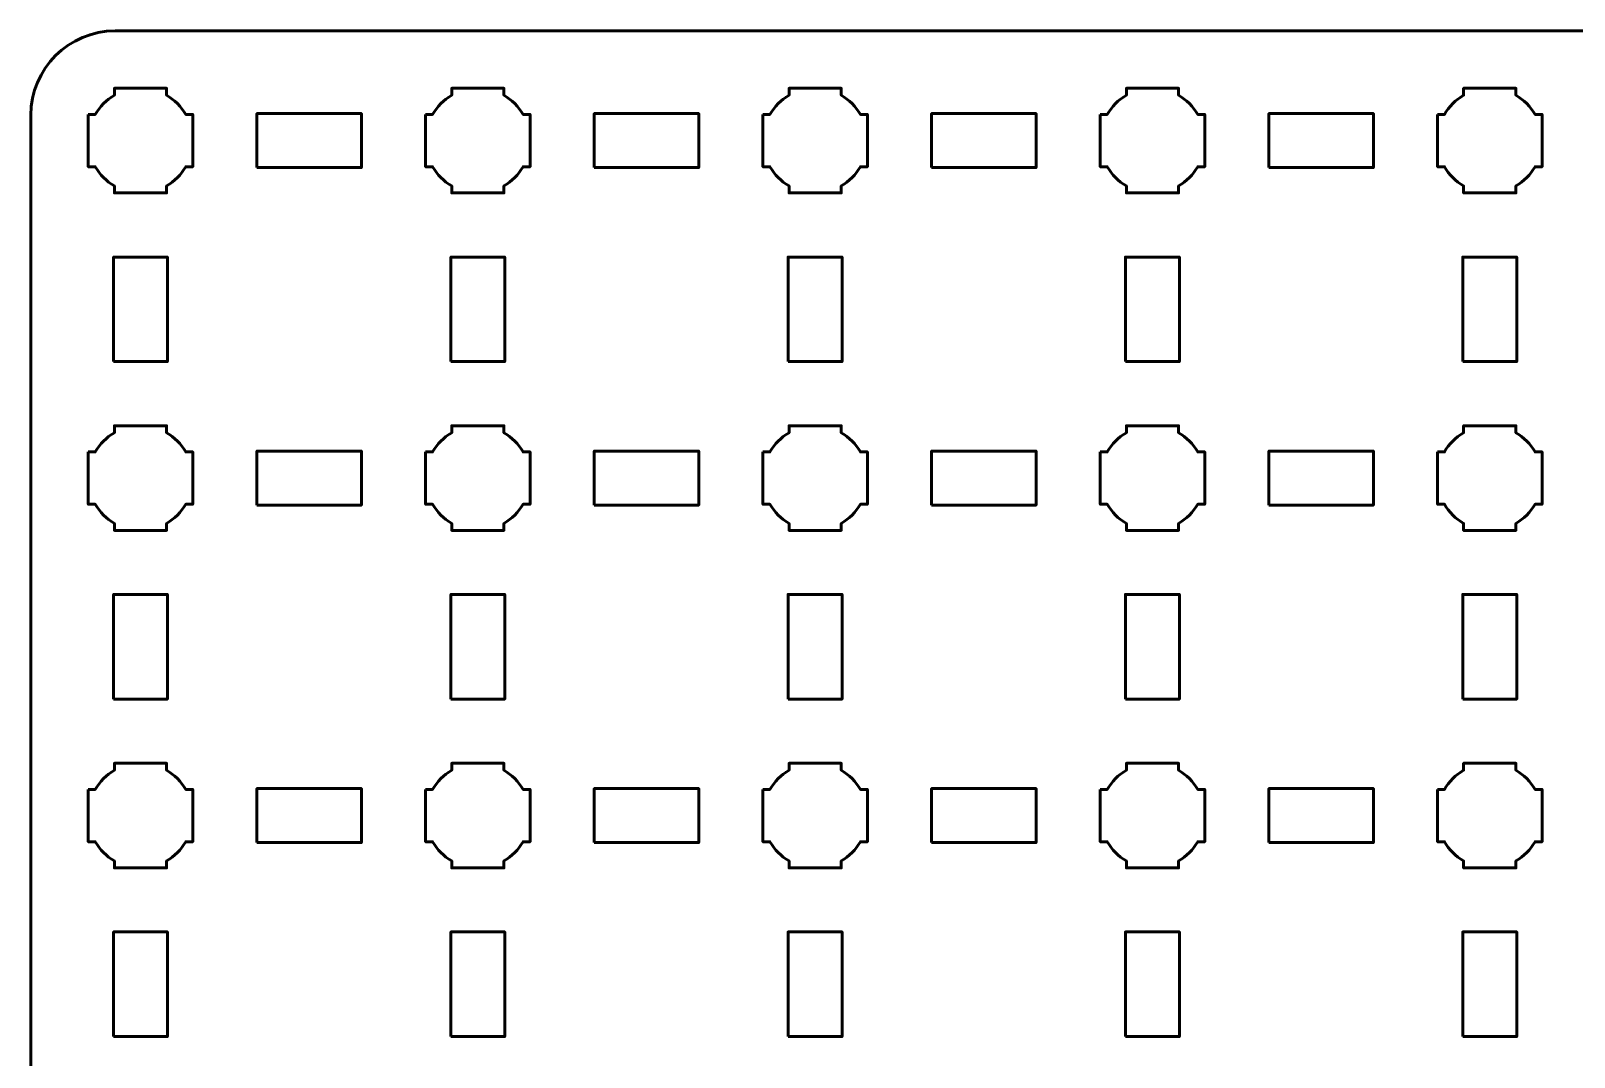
# Model space of a CAD drawing. Header units: centimetres. Extents: x -30.1 to 9.2, y -39.5 to 9.8.
# Drawn here: x -30.15 to -21, y 3.72 to 9.8 of the extents above; entities that cross this region are included whole.
import ezdxf

# ---------------------------------------------------------------- set-up
doc = ezdxf.new("R2010")
doc.units = ezdxf.units.CM
doc.header["$MEASUREMENT"] = 0
doc.layers.add('Layer 1', color=7, linetype='Continuous')

msp = doc.modelspace()

# ---------------------------------------------------------------- linework, layer by layer
at = {"layer": 'Layer 1', "color": 250, "lineweight": 53}
for points in [[(-28.81, 8.99), (-28.19, 8.99), (-28.19, 9.31), (-28.81, 9.31), (-28.81, 8.99)], [(-26.81, 8.99), (-26.19, 8.99), (-26.19, 9.31), (-26.81, 9.31), (-26.81, 8.99)], [(-24.81, 8.99), (-24.19, 8.99), (-24.19, 9.31), (-24.81, 9.31), (-24.81, 8.99)], [(-22.81, 8.99), (-22.19, 8.99), (-22.19, 9.31), (-22.81, 9.31), (-22.81, 8.99)], [(-29.66, 7.84), (-29.34, 7.84), (-29.34, 8.46), (-29.66, 8.46), (-29.66, 7.84)], [(-27.66, 7.84), (-27.34, 7.84), (-27.34, 8.46), (-27.66, 8.46), (-27.66, 7.84)], [(-25.66, 7.84), (-25.34, 7.84), (-25.34, 8.46), (-25.66, 8.46), (-25.66, 7.84)], [(-23.66, 7.84), (-23.34, 7.84), (-23.34, 8.46), (-23.66, 8.46), (-23.66, 7.84)], [(-21.66, 7.84), (-21.34, 7.84), (-21.34, 8.46), (-21.66, 8.46), (-21.66, 7.84)], [(-28.81, 6.99), (-28.19, 6.99), (-28.19, 7.31), (-28.81, 7.31), (-28.81, 6.99)], [(-26.81, 6.99), (-26.19, 6.99), (-26.19, 7.31), (-26.81, 7.31), (-26.81, 6.99)], [(-24.81, 6.99), (-24.19, 6.99), (-24.19, 7.31), (-24.81, 7.31), (-24.81, 6.99)], [(-22.81, 6.99), (-22.19, 6.99), (-22.19, 7.31), (-22.81, 7.31), (-22.81, 6.99)], [(-29.66, 5.84), (-29.34, 5.84), (-29.34, 6.46), (-29.66, 6.46), (-29.66, 5.84)], [(-27.66, 5.84), (-27.34, 5.84), (-27.34, 6.46), (-27.66, 6.46), (-27.66, 5.84)], [(-25.66, 5.84), (-25.34, 5.84), (-25.34, 6.46), (-25.66, 6.46), (-25.66, 5.84)], [(-23.66, 5.84), (-23.34, 5.84), (-23.34, 6.46), (-23.66, 6.46), (-23.66, 5.84)], [(-21.66, 5.84), (-21.34, 5.84), (-21.34, 6.46), (-21.66, 6.46), (-21.66, 5.84)], [(-28.81, 4.99), (-28.19, 4.99), (-28.19, 5.31), (-28.81, 5.31), (-28.81, 4.99)], [(-26.81, 4.99), (-26.19, 4.99), (-26.19, 5.31), (-26.81, 5.31), (-26.81, 4.99)], [(-24.81, 4.99), (-24.19, 4.99), (-24.19, 5.31), (-24.81, 5.31), (-24.81, 4.99)], [(-22.81, 4.99), (-22.19, 4.99), (-22.19, 5.31), (-22.81, 5.31), (-22.81, 4.99)], [(-29.66, 3.84), (-29.34, 3.84), (-29.34, 4.46), (-29.66, 4.46), (-29.66, 3.84)], [(-27.66, 3.84), (-27.34, 3.84), (-27.34, 4.46), (-27.66, 4.46), (-27.66, 3.84)], [(-25.66, 3.84), (-25.34, 3.84), (-25.34, 4.46), (-25.66, 4.46), (-25.66, 3.84)], [(-23.66, 3.84), (-23.34, 3.84), (-23.34, 4.46), (-23.66, 4.46), (-23.66, 3.84)], [(-21.66, 3.84), (-21.34, 3.84), (-21.34, 4.46), (-21.66, 4.46), (-21.66, 3.84)]]:
    msp.add_lwpolyline(points, close=True, dxfattribs=at)
msp.add_open_spline([(-30.15, -39), (-30.15, -39), (-30.15, 9.3), (-30.15, 9.3), (-30.15, 9.3), (-30.15, 9.57609), (-29.92609, 9.8), (-29.65, 9.8), (-29.65, 9.8), (-29.65, 9.8), (8.65, 9.8), (8.65, 9.8), (8.65, 9.8), (8.92609, 9.8), (9.15, 9.57609), (9.15, 9.3), (9.15, 9.3), (9.15, 9.3), (9.15, -39), (9.15, -39), (9.15, -39), (9.15, -39.27609), (8.92609, -39.5), (8.65, -39.5), (8.65, -39.5), (8.65, -39.5), (-29.65, -39.5), (-29.65, -39.5), (-29.65, -39.5), (-29.92609, -39.5), (-30.15, -39.27609), (-30.15, -39)], degree=3, knots=[0, 0, 0, 0, 0.125, 0.125, 0.125, 0.125, 0.25, 0.25, 0.25, 0.25, 0.375, 0.375, 0.375, 0.375, 0.5, 0.5, 0.5, 0.5, 0.625, 0.625, 0.625, 0.625, 0.75, 0.75, 0.75, 0.75, 0.875, 0.875, 0.875, 0.875, 1, 1, 1, 1], dxfattribs=at)
at = {"layer": 'Layer 1', "lineweight": 53}
for points in [[(-29.81, 9.305), (-29.81, 9.305), (-29.76851, 9.305), (-29.76851, 9.305), (-29.76851, 9.305), (-29.74128, 9.35205), (-29.70205, 9.39128), (-29.655, 9.41851), (-29.655, 9.41851), (-29.655, 9.41851), (-29.655, 9.46), (-29.655, 9.46), (-29.655, 9.46), (-29.655, 9.46), (-29.5, 9.46), (-29.5, 9.46), (-29.5, 9.46), (-29.5, 9.46), (-29.345, 9.46), (-29.345, 9.46), (-29.345, 9.46), (-29.345, 9.46), (-29.345, 9.41851), (-29.345, 9.41851), (-29.345, 9.41851), (-29.29795, 9.39128), (-29.25872, 9.35205), (-29.23149, 9.305), (-29.23149, 9.305), (-29.23149, 9.305), (-29.19, 9.305), (-29.19, 9.305), (-29.19, 9.305), (-29.19, 9.305), (-29.19, 9.15), (-29.19, 9.15), (-29.19, 9.15), (-29.19, 9.15), (-29.19, 8.995), (-29.19, 8.995), (-29.19, 8.995), (-29.19, 8.995), (-29.23149, 8.995), (-29.23149, 8.995), (-29.23149, 8.995), (-29.25872, 8.94795), (-29.29795, 8.90872), (-29.345, 8.88149), (-29.345, 8.88149), (-29.345, 8.88149), (-29.345, 8.84), (-29.345, 8.84), (-29.345, 8.84), (-29.345, 8.84), (-29.5, 8.84), (-29.5, 8.84), (-29.5, 8.84), (-29.5, 8.84), (-29.655, 8.84), (-29.655, 8.84), (-29.655, 8.84), (-29.655, 8.84), (-29.655, 8.88149), (-29.655, 8.88149), (-29.655, 8.88149), (-29.70205, 8.90872), (-29.74128, 8.94795), (-29.76851, 8.995), (-29.76851, 8.995), (-29.76851, 8.995), (-29.81, 8.995), (-29.81, 8.995), (-29.81, 8.995), (-29.81, 8.995), (-29.81, 9.15), (-29.81, 9.15), (-29.81, 9.15), (-29.81, 9.15), (-29.81, 9.305), (-29.81, 9.305)], [(-27.81, 9.305), (-27.81, 9.305), (-27.76851, 9.305), (-27.76851, 9.305), (-27.76851, 9.305), (-27.74128, 9.35205), (-27.70205, 9.39128), (-27.655, 9.41851), (-27.655, 9.41851), (-27.655, 9.41851), (-27.655, 9.46), (-27.655, 9.46), (-27.655, 9.46), (-27.655, 9.46), (-27.5, 9.46), (-27.5, 9.46), (-27.5, 9.46), (-27.5, 9.46), (-27.345, 9.46), (-27.345, 9.46), (-27.345, 9.46), (-27.345, 9.46), (-27.345, 9.41851), (-27.345, 9.41851), (-27.345, 9.41851), (-27.29795, 9.39128), (-27.25872, 9.35205), (-27.23149, 9.305), (-27.23149, 9.305), (-27.23149, 9.305), (-27.19, 9.305), (-27.19, 9.305), (-27.19, 9.305), (-27.19, 9.305), (-27.19, 9.15), (-27.19, 9.15), (-27.19, 9.15), (-27.19, 9.15), (-27.19, 8.995), (-27.19, 8.995), (-27.19, 8.995), (-27.19, 8.995), (-27.23149, 8.995), (-27.23149, 8.995), (-27.23149, 8.995), (-27.25872, 8.94795), (-27.29795, 8.90872), (-27.345, 8.88149), (-27.345, 8.88149), (-27.345, 8.88149), (-27.345, 8.84), (-27.345, 8.84), (-27.345, 8.84), (-27.345, 8.84), (-27.5, 8.84), (-27.5, 8.84), (-27.5, 8.84), (-27.5, 8.84), (-27.655, 8.84), (-27.655, 8.84), (-27.655, 8.84), (-27.655, 8.84), (-27.655, 8.88149), (-27.655, 8.88149), (-27.655, 8.88149), (-27.70205, 8.90872), (-27.74128, 8.94795), (-27.76851, 8.995), (-27.76851, 8.995), (-27.76851, 8.995), (-27.81, 8.995), (-27.81, 8.995), (-27.81, 8.995), (-27.81, 8.995), (-27.81, 9.15), (-27.81, 9.15), (-27.81, 9.15), (-27.81, 9.15), (-27.81, 9.305), (-27.81, 9.305)], [(-25.81, 9.305), (-25.81, 9.305), (-25.76851, 9.305), (-25.76851, 9.305), (-25.76851, 9.305), (-25.74128, 9.35205), (-25.70205, 9.39128), (-25.655, 9.41851), (-25.655, 9.41851), (-25.655, 9.41851), (-25.655, 9.46), (-25.655, 9.46), (-25.655, 9.46), (-25.655, 9.46), (-25.5, 9.46), (-25.5, 9.46), (-25.5, 9.46), (-25.5, 9.46), (-25.345, 9.46), (-25.345, 9.46), (-25.345, 9.46), (-25.345, 9.46), (-25.345, 9.41851), (-25.345, 9.41851), (-25.345, 9.41851), (-25.29795, 9.39128), (-25.25872, 9.35205), (-25.23149, 9.305), (-25.23149, 9.305), (-25.23149, 9.305), (-25.19, 9.305), (-25.19, 9.305), (-25.19, 9.305), (-25.19, 9.305), (-25.19, 9.15), (-25.19, 9.15), (-25.19, 9.15), (-25.19, 9.15), (-25.19, 8.995), (-25.19, 8.995), (-25.19, 8.995), (-25.19, 8.995), (-25.23149, 8.995), (-25.23149, 8.995), (-25.23149, 8.995), (-25.25872, 8.94795), (-25.29795, 8.90872), (-25.345, 8.88149), (-25.345, 8.88149), (-25.345, 8.88149), (-25.345, 8.84), (-25.345, 8.84), (-25.345, 8.84), (-25.345, 8.84), (-25.5, 8.84), (-25.5, 8.84), (-25.5, 8.84), (-25.5, 8.84), (-25.655, 8.84), (-25.655, 8.84), (-25.655, 8.84), (-25.655, 8.84), (-25.655, 8.88149), (-25.655, 8.88149), (-25.655, 8.88149), (-25.70205, 8.90872), (-25.74128, 8.94795), (-25.76851, 8.995), (-25.76851, 8.995), (-25.76851, 8.995), (-25.81, 8.995), (-25.81, 8.995), (-25.81, 8.995), (-25.81, 8.995), (-25.81, 9.15), (-25.81, 9.15), (-25.81, 9.15), (-25.81, 9.15), (-25.81, 9.305), (-25.81, 9.305)], [(-23.81, 9.305), (-23.81, 9.305), (-23.76851, 9.305), (-23.76851, 9.305), (-23.76851, 9.305), (-23.74128, 9.35205), (-23.70205, 9.39128), (-23.655, 9.41851), (-23.655, 9.41851), (-23.655, 9.41851), (-23.655, 9.46), (-23.655, 9.46), (-23.655, 9.46), (-23.655, 9.46), (-23.5, 9.46), (-23.5, 9.46), (-23.5, 9.46), (-23.5, 9.46), (-23.345, 9.46), (-23.345, 9.46), (-23.345, 9.46), (-23.345, 9.46), (-23.345, 9.41851), (-23.345, 9.41851), (-23.345, 9.41851), (-23.29795, 9.39128), (-23.25872, 9.35205), (-23.23149, 9.305), (-23.23149, 9.305), (-23.23149, 9.305), (-23.19, 9.305), (-23.19, 9.305), (-23.19, 9.305), (-23.19, 9.305), (-23.19, 9.15), (-23.19, 9.15), (-23.19, 9.15), (-23.19, 9.15), (-23.19, 8.995), (-23.19, 8.995), (-23.19, 8.995), (-23.19, 8.995), (-23.23149, 8.995), (-23.23149, 8.995), (-23.23149, 8.995), (-23.25872, 8.94795), (-23.29795, 8.90872), (-23.345, 8.88149), (-23.345, 8.88149), (-23.345, 8.88149), (-23.345, 8.84), (-23.345, 8.84), (-23.345, 8.84), (-23.345, 8.84), (-23.5, 8.84), (-23.5, 8.84), (-23.5, 8.84), (-23.5, 8.84), (-23.655, 8.84), (-23.655, 8.84), (-23.655, 8.84), (-23.655, 8.84), (-23.655, 8.88149), (-23.655, 8.88149), (-23.655, 8.88149), (-23.70205, 8.90872), (-23.74128, 8.94795), (-23.76851, 8.995), (-23.76851, 8.995), (-23.76851, 8.995), (-23.81, 8.995), (-23.81, 8.995), (-23.81, 8.995), (-23.81, 8.995), (-23.81, 9.15), (-23.81, 9.15), (-23.81, 9.15), (-23.81, 9.15), (-23.81, 9.305), (-23.81, 9.305)], [(-21.81, 9.305), (-21.81, 9.305), (-21.76851, 9.305), (-21.76851, 9.305), (-21.76851, 9.305), (-21.74128, 9.35205), (-21.70205, 9.39128), (-21.655, 9.41851), (-21.655, 9.41851), (-21.655, 9.41851), (-21.655, 9.46), (-21.655, 9.46), (-21.655, 9.46), (-21.655, 9.46), (-21.5, 9.46), (-21.5, 9.46), (-21.5, 9.46), (-21.5, 9.46), (-21.345, 9.46), (-21.345, 9.46), (-21.345, 9.46), (-21.345, 9.46), (-21.345, 9.41851), (-21.345, 9.41851), (-21.345, 9.41851), (-21.29795, 9.39128), (-21.25872, 9.35205), (-21.23149, 9.305), (-21.23149, 9.305), (-21.23149, 9.305), (-21.19, 9.305), (-21.19, 9.305), (-21.19, 9.305), (-21.19, 9.305), (-21.19, 9.15), (-21.19, 9.15), (-21.19, 9.15), (-21.19, 9.15), (-21.19, 8.995), (-21.19, 8.995), (-21.19, 8.995), (-21.19, 8.995), (-21.23149, 8.995), (-21.23149, 8.995), (-21.23149, 8.995), (-21.25872, 8.94795), (-21.29795, 8.90872), (-21.345, 8.88149), (-21.345, 8.88149), (-21.345, 8.88149), (-21.345, 8.84), (-21.345, 8.84), (-21.345, 8.84), (-21.345, 8.84), (-21.5, 8.84), (-21.5, 8.84), (-21.5, 8.84), (-21.5, 8.84), (-21.655, 8.84), (-21.655, 8.84), (-21.655, 8.84), (-21.655, 8.84), (-21.655, 8.88149), (-21.655, 8.88149), (-21.655, 8.88149), (-21.70205, 8.90872), (-21.74128, 8.94795), (-21.76851, 8.995), (-21.76851, 8.995), (-21.76851, 8.995), (-21.81, 8.995), (-21.81, 8.995), (-21.81, 8.995), (-21.81, 8.995), (-21.81, 9.15), (-21.81, 9.15), (-21.81, 9.15), (-21.81, 9.15), (-21.81, 9.305), (-21.81, 9.305)], [(-29.81, 7.305), (-29.81, 7.305), (-29.76851, 7.305), (-29.76851, 7.305), (-29.76851, 7.305), (-29.74128, 7.35205), (-29.70205, 7.39128), (-29.655, 7.41851), (-29.655, 7.41851), (-29.655, 7.41851), (-29.655, 7.46), (-29.655, 7.46), (-29.655, 7.46), (-29.655, 7.46), (-29.5, 7.46), (-29.5, 7.46), (-29.5, 7.46), (-29.5, 7.46), (-29.345, 7.46), (-29.345, 7.46), (-29.345, 7.46), (-29.345, 7.46), (-29.345, 7.41851), (-29.345, 7.41851), (-29.345, 7.41851), (-29.29795, 7.39128), (-29.25872, 7.35205), (-29.23149, 7.305), (-29.23149, 7.305), (-29.23149, 7.305), (-29.19, 7.305), (-29.19, 7.305), (-29.19, 7.305), (-29.19, 7.305), (-29.19, 7.15), (-29.19, 7.15), (-29.19, 7.15), (-29.19, 7.15), (-29.19, 6.995), (-29.19, 6.995), (-29.19, 6.995), (-29.19, 6.995), (-29.23149, 6.995), (-29.23149, 6.995), (-29.23149, 6.995), (-29.25872, 6.94795), (-29.29795, 6.90872), (-29.345, 6.88149), (-29.345, 6.88149), (-29.345, 6.88149), (-29.345, 6.84), (-29.345, 6.84), (-29.345, 6.84), (-29.345, 6.84), (-29.5, 6.84), (-29.5, 6.84), (-29.5, 6.84), (-29.5, 6.84), (-29.655, 6.84), (-29.655, 6.84), (-29.655, 6.84), (-29.655, 6.84), (-29.655, 6.88149), (-29.655, 6.88149), (-29.655, 6.88149), (-29.70205, 6.90872), (-29.74128, 6.94795), (-29.76851, 6.995), (-29.76851, 6.995), (-29.76851, 6.995), (-29.81, 6.995), (-29.81, 6.995), (-29.81, 6.995), (-29.81, 6.995), (-29.81, 7.15), (-29.81, 7.15), (-29.81, 7.15), (-29.81, 7.15), (-29.81, 7.305), (-29.81, 7.305)], [(-27.81, 7.305), (-27.81, 7.305), (-27.76851, 7.305), (-27.76851, 7.305), (-27.76851, 7.305), (-27.74128, 7.35205), (-27.70205, 7.39128), (-27.655, 7.41851), (-27.655, 7.41851), (-27.655, 7.41851), (-27.655, 7.46), (-27.655, 7.46), (-27.655, 7.46), (-27.655, 7.46), (-27.5, 7.46), (-27.5, 7.46), (-27.5, 7.46), (-27.5, 7.46), (-27.345, 7.46), (-27.345, 7.46), (-27.345, 7.46), (-27.345, 7.46), (-27.345, 7.41851), (-27.345, 7.41851), (-27.345, 7.41851), (-27.29795, 7.39128), (-27.25872, 7.35205), (-27.23149, 7.305), (-27.23149, 7.305), (-27.23149, 7.305), (-27.19, 7.305), (-27.19, 7.305), (-27.19, 7.305), (-27.19, 7.305), (-27.19, 7.15), (-27.19, 7.15), (-27.19, 7.15), (-27.19, 7.15), (-27.19, 6.995), (-27.19, 6.995), (-27.19, 6.995), (-27.19, 6.995), (-27.23149, 6.995), (-27.23149, 6.995), (-27.23149, 6.995), (-27.25872, 6.94795), (-27.29795, 6.90872), (-27.345, 6.88149), (-27.345, 6.88149), (-27.345, 6.88149), (-27.345, 6.84), (-27.345, 6.84), (-27.345, 6.84), (-27.345, 6.84), (-27.5, 6.84), (-27.5, 6.84), (-27.5, 6.84), (-27.5, 6.84), (-27.655, 6.84), (-27.655, 6.84), (-27.655, 6.84), (-27.655, 6.84), (-27.655, 6.88149), (-27.655, 6.88149), (-27.655, 6.88149), (-27.70205, 6.90872), (-27.74128, 6.94795), (-27.76851, 6.995), (-27.76851, 6.995), (-27.76851, 6.995), (-27.81, 6.995), (-27.81, 6.995), (-27.81, 6.995), (-27.81, 6.995), (-27.81, 7.15), (-27.81, 7.15), (-27.81, 7.15), (-27.81, 7.15), (-27.81, 7.305), (-27.81, 7.305)], [(-25.81, 7.305), (-25.81, 7.305), (-25.76851, 7.305), (-25.76851, 7.305), (-25.76851, 7.305), (-25.74128, 7.35205), (-25.70205, 7.39128), (-25.655, 7.41851), (-25.655, 7.41851), (-25.655, 7.41851), (-25.655, 7.46), (-25.655, 7.46), (-25.655, 7.46), (-25.655, 7.46), (-25.5, 7.46), (-25.5, 7.46), (-25.5, 7.46), (-25.5, 7.46), (-25.345, 7.46), (-25.345, 7.46), (-25.345, 7.46), (-25.345, 7.46), (-25.345, 7.41851), (-25.345, 7.41851), (-25.345, 7.41851), (-25.29795, 7.39128), (-25.25872, 7.35205), (-25.23149, 7.305), (-25.23149, 7.305), (-25.23149, 7.305), (-25.19, 7.305), (-25.19, 7.305), (-25.19, 7.305), (-25.19, 7.305), (-25.19, 7.15), (-25.19, 7.15), (-25.19, 7.15), (-25.19, 7.15), (-25.19, 6.995), (-25.19, 6.995), (-25.19, 6.995), (-25.19, 6.995), (-25.23149, 6.995), (-25.23149, 6.995), (-25.23149, 6.995), (-25.25872, 6.94795), (-25.29795, 6.90872), (-25.345, 6.88149), (-25.345, 6.88149), (-25.345, 6.88149), (-25.345, 6.84), (-25.345, 6.84), (-25.345, 6.84), (-25.345, 6.84), (-25.5, 6.84), (-25.5, 6.84), (-25.5, 6.84), (-25.5, 6.84), (-25.655, 6.84), (-25.655, 6.84), (-25.655, 6.84), (-25.655, 6.84), (-25.655, 6.88149), (-25.655, 6.88149), (-25.655, 6.88149), (-25.70205, 6.90872), (-25.74128, 6.94795), (-25.76851, 6.995), (-25.76851, 6.995), (-25.76851, 6.995), (-25.81, 6.995), (-25.81, 6.995), (-25.81, 6.995), (-25.81, 6.995), (-25.81, 7.15), (-25.81, 7.15), (-25.81, 7.15), (-25.81, 7.15), (-25.81, 7.305), (-25.81, 7.305)], [(-23.81, 7.305), (-23.81, 7.305), (-23.76851, 7.305), (-23.76851, 7.305), (-23.76851, 7.305), (-23.74128, 7.35205), (-23.70205, 7.39128), (-23.655, 7.41851), (-23.655, 7.41851), (-23.655, 7.41851), (-23.655, 7.46), (-23.655, 7.46), (-23.655, 7.46), (-23.655, 7.46), (-23.5, 7.46), (-23.5, 7.46), (-23.5, 7.46), (-23.5, 7.46), (-23.345, 7.46), (-23.345, 7.46), (-23.345, 7.46), (-23.345, 7.46), (-23.345, 7.41851), (-23.345, 7.41851), (-23.345, 7.41851), (-23.29795, 7.39128), (-23.25872, 7.35205), (-23.23149, 7.305), (-23.23149, 7.305), (-23.23149, 7.305), (-23.19, 7.305), (-23.19, 7.305), (-23.19, 7.305), (-23.19, 7.305), (-23.19, 7.15), (-23.19, 7.15), (-23.19, 7.15), (-23.19, 7.15), (-23.19, 6.995), (-23.19, 6.995), (-23.19, 6.995), (-23.19, 6.995), (-23.23149, 6.995), (-23.23149, 6.995), (-23.23149, 6.995), (-23.25872, 6.94795), (-23.29795, 6.90872), (-23.345, 6.88149), (-23.345, 6.88149), (-23.345, 6.88149), (-23.345, 6.84), (-23.345, 6.84), (-23.345, 6.84), (-23.345, 6.84), (-23.5, 6.84), (-23.5, 6.84), (-23.5, 6.84), (-23.5, 6.84), (-23.655, 6.84), (-23.655, 6.84), (-23.655, 6.84), (-23.655, 6.84), (-23.655, 6.88149), (-23.655, 6.88149), (-23.655, 6.88149), (-23.70205, 6.90872), (-23.74128, 6.94795), (-23.76851, 6.995), (-23.76851, 6.995), (-23.76851, 6.995), (-23.81, 6.995), (-23.81, 6.995), (-23.81, 6.995), (-23.81, 6.995), (-23.81, 7.15), (-23.81, 7.15), (-23.81, 7.15), (-23.81, 7.15), (-23.81, 7.305), (-23.81, 7.305)], [(-21.81, 7.305), (-21.81, 7.305), (-21.76851, 7.305), (-21.76851, 7.305), (-21.76851, 7.305), (-21.74128, 7.35205), (-21.70205, 7.39128), (-21.655, 7.41851), (-21.655, 7.41851), (-21.655, 7.41851), (-21.655, 7.46), (-21.655, 7.46), (-21.655, 7.46), (-21.655, 7.46), (-21.5, 7.46), (-21.5, 7.46), (-21.5, 7.46), (-21.5, 7.46), (-21.345, 7.46), (-21.345, 7.46), (-21.345, 7.46), (-21.345, 7.46), (-21.345, 7.41851), (-21.345, 7.41851), (-21.345, 7.41851), (-21.29795, 7.39128), (-21.25872, 7.35205), (-21.23149, 7.305), (-21.23149, 7.305), (-21.23149, 7.305), (-21.19, 7.305), (-21.19, 7.305), (-21.19, 7.305), (-21.19, 7.305), (-21.19, 7.15), (-21.19, 7.15), (-21.19, 7.15), (-21.19, 7.15), (-21.19, 6.995), (-21.19, 6.995), (-21.19, 6.995), (-21.19, 6.995), (-21.23149, 6.995), (-21.23149, 6.995), (-21.23149, 6.995), (-21.25872, 6.94795), (-21.29795, 6.90872), (-21.345, 6.88149), (-21.345, 6.88149), (-21.345, 6.88149), (-21.345, 6.84), (-21.345, 6.84), (-21.345, 6.84), (-21.345, 6.84), (-21.5, 6.84), (-21.5, 6.84), (-21.5, 6.84), (-21.5, 6.84), (-21.655, 6.84), (-21.655, 6.84), (-21.655, 6.84), (-21.655, 6.84), (-21.655, 6.88149), (-21.655, 6.88149), (-21.655, 6.88149), (-21.70205, 6.90872), (-21.74128, 6.94795), (-21.76851, 6.995), (-21.76851, 6.995), (-21.76851, 6.995), (-21.81, 6.995), (-21.81, 6.995), (-21.81, 6.995), (-21.81, 6.995), (-21.81, 7.15), (-21.81, 7.15), (-21.81, 7.15), (-21.81, 7.15), (-21.81, 7.305), (-21.81, 7.305)], [(-29.81, 5.305), (-29.81, 5.305), (-29.76851, 5.305), (-29.76851, 5.305), (-29.76851, 5.305), (-29.74128, 5.35205), (-29.70205, 5.39128), (-29.655, 5.41851), (-29.655, 5.41851), (-29.655, 5.41851), (-29.655, 5.46), (-29.655, 5.46), (-29.655, 5.46), (-29.655, 5.46), (-29.5, 5.46), (-29.5, 5.46), (-29.5, 5.46), (-29.5, 5.46), (-29.345, 5.46), (-29.345, 5.46), (-29.345, 5.46), (-29.345, 5.46), (-29.345, 5.41851), (-29.345, 5.41851), (-29.345, 5.41851), (-29.29795, 5.39128), (-29.25872, 5.35205), (-29.23149, 5.305), (-29.23149, 5.305), (-29.23149, 5.305), (-29.19, 5.305), (-29.19, 5.305), (-29.19, 5.305), (-29.19, 5.305), (-29.19, 5.15), (-29.19, 5.15), (-29.19, 5.15), (-29.19, 5.15), (-29.19, 4.995), (-29.19, 4.995), (-29.19, 4.995), (-29.19, 4.995), (-29.23149, 4.995), (-29.23149, 4.995), (-29.23149, 4.995), (-29.25872, 4.94795), (-29.29795, 4.90872), (-29.345, 4.88149), (-29.345, 4.88149), (-29.345, 4.88149), (-29.345, 4.84), (-29.345, 4.84), (-29.345, 4.84), (-29.345, 4.84), (-29.5, 4.84), (-29.5, 4.84), (-29.5, 4.84), (-29.5, 4.84), (-29.655, 4.84), (-29.655, 4.84), (-29.655, 4.84), (-29.655, 4.84), (-29.655, 4.88149), (-29.655, 4.88149), (-29.655, 4.88149), (-29.70205, 4.90872), (-29.74128, 4.94795), (-29.76851, 4.995), (-29.76851, 4.995), (-29.76851, 4.995), (-29.81, 4.995), (-29.81, 4.995), (-29.81, 4.995), (-29.81, 4.995), (-29.81, 5.15), (-29.81, 5.15), (-29.81, 5.15), (-29.81, 5.15), (-29.81, 5.305), (-29.81, 5.305)], [(-27.81, 5.305), (-27.81, 5.305), (-27.76851, 5.305), (-27.76851, 5.305), (-27.76851, 5.305), (-27.74128, 5.35205), (-27.70205, 5.39128), (-27.655, 5.41851), (-27.655, 5.41851), (-27.655, 5.41851), (-27.655, 5.46), (-27.655, 5.46), (-27.655, 5.46), (-27.655, 5.46), (-27.5, 5.46), (-27.5, 5.46), (-27.5, 5.46), (-27.5, 5.46), (-27.345, 5.46), (-27.345, 5.46), (-27.345, 5.46), (-27.345, 5.46), (-27.345, 5.41851), (-27.345, 5.41851), (-27.345, 5.41851), (-27.29795, 5.39128), (-27.25872, 5.35205), (-27.23149, 5.305), (-27.23149, 5.305), (-27.23149, 5.305), (-27.19, 5.305), (-27.19, 5.305), (-27.19, 5.305), (-27.19, 5.305), (-27.19, 5.15), (-27.19, 5.15), (-27.19, 5.15), (-27.19, 5.15), (-27.19, 4.995), (-27.19, 4.995), (-27.19, 4.995), (-27.19, 4.995), (-27.23149, 4.995), (-27.23149, 4.995), (-27.23149, 4.995), (-27.25872, 4.94795), (-27.29795, 4.90872), (-27.345, 4.88149), (-27.345, 4.88149), (-27.345, 4.88149), (-27.345, 4.84), (-27.345, 4.84), (-27.345, 4.84), (-27.345, 4.84), (-27.5, 4.84), (-27.5, 4.84), (-27.5, 4.84), (-27.5, 4.84), (-27.655, 4.84), (-27.655, 4.84), (-27.655, 4.84), (-27.655, 4.84), (-27.655, 4.88149), (-27.655, 4.88149), (-27.655, 4.88149), (-27.70205, 4.90872), (-27.74128, 4.94795), (-27.76851, 4.995), (-27.76851, 4.995), (-27.76851, 4.995), (-27.81, 4.995), (-27.81, 4.995), (-27.81, 4.995), (-27.81, 4.995), (-27.81, 5.15), (-27.81, 5.15), (-27.81, 5.15), (-27.81, 5.15), (-27.81, 5.305), (-27.81, 5.305)], [(-25.81, 5.305), (-25.81, 5.305), (-25.76851, 5.305), (-25.76851, 5.305), (-25.76851, 5.305), (-25.74128, 5.35205), (-25.70205, 5.39128), (-25.655, 5.41851), (-25.655, 5.41851), (-25.655, 5.41851), (-25.655, 5.46), (-25.655, 5.46), (-25.655, 5.46), (-25.655, 5.46), (-25.5, 5.46), (-25.5, 5.46), (-25.5, 5.46), (-25.5, 5.46), (-25.345, 5.46), (-25.345, 5.46), (-25.345, 5.46), (-25.345, 5.46), (-25.345, 5.41851), (-25.345, 5.41851), (-25.345, 5.41851), (-25.29795, 5.39128), (-25.25872, 5.35205), (-25.23149, 5.305), (-25.23149, 5.305), (-25.23149, 5.305), (-25.19, 5.305), (-25.19, 5.305), (-25.19, 5.305), (-25.19, 5.305), (-25.19, 5.15), (-25.19, 5.15), (-25.19, 5.15), (-25.19, 5.15), (-25.19, 4.995), (-25.19, 4.995), (-25.19, 4.995), (-25.19, 4.995), (-25.23149, 4.995), (-25.23149, 4.995), (-25.23149, 4.995), (-25.25872, 4.94795), (-25.29795, 4.90872), (-25.345, 4.88149), (-25.345, 4.88149), (-25.345, 4.88149), (-25.345, 4.84), (-25.345, 4.84), (-25.345, 4.84), (-25.345, 4.84), (-25.5, 4.84), (-25.5, 4.84), (-25.5, 4.84), (-25.5, 4.84), (-25.655, 4.84), (-25.655, 4.84), (-25.655, 4.84), (-25.655, 4.84), (-25.655, 4.88149), (-25.655, 4.88149), (-25.655, 4.88149), (-25.70205, 4.90872), (-25.74128, 4.94795), (-25.76851, 4.995), (-25.76851, 4.995), (-25.76851, 4.995), (-25.81, 4.995), (-25.81, 4.995), (-25.81, 4.995), (-25.81, 4.995), (-25.81, 5.15), (-25.81, 5.15), (-25.81, 5.15), (-25.81, 5.15), (-25.81, 5.305), (-25.81, 5.305)], [(-23.81, 5.305), (-23.81, 5.305), (-23.76851, 5.305), (-23.76851, 5.305), (-23.76851, 5.305), (-23.74128, 5.35205), (-23.70205, 5.39128), (-23.655, 5.41851), (-23.655, 5.41851), (-23.655, 5.41851), (-23.655, 5.46), (-23.655, 5.46), (-23.655, 5.46), (-23.655, 5.46), (-23.5, 5.46), (-23.5, 5.46), (-23.5, 5.46), (-23.5, 5.46), (-23.345, 5.46), (-23.345, 5.46), (-23.345, 5.46), (-23.345, 5.46), (-23.345, 5.41851), (-23.345, 5.41851), (-23.345, 5.41851), (-23.29795, 5.39128), (-23.25872, 5.35205), (-23.23149, 5.305), (-23.23149, 5.305), (-23.23149, 5.305), (-23.19, 5.305), (-23.19, 5.305), (-23.19, 5.305), (-23.19, 5.305), (-23.19, 5.15), (-23.19, 5.15), (-23.19, 5.15), (-23.19, 5.15), (-23.19, 4.995), (-23.19, 4.995), (-23.19, 4.995), (-23.19, 4.995), (-23.23149, 4.995), (-23.23149, 4.995), (-23.23149, 4.995), (-23.25872, 4.94795), (-23.29795, 4.90872), (-23.345, 4.88149), (-23.345, 4.88149), (-23.345, 4.88149), (-23.345, 4.84), (-23.345, 4.84), (-23.345, 4.84), (-23.345, 4.84), (-23.5, 4.84), (-23.5, 4.84), (-23.5, 4.84), (-23.5, 4.84), (-23.655, 4.84), (-23.655, 4.84), (-23.655, 4.84), (-23.655, 4.84), (-23.655, 4.88149), (-23.655, 4.88149), (-23.655, 4.88149), (-23.70205, 4.90872), (-23.74128, 4.94795), (-23.76851, 4.995), (-23.76851, 4.995), (-23.76851, 4.995), (-23.81, 4.995), (-23.81, 4.995), (-23.81, 4.995), (-23.81, 4.995), (-23.81, 5.15), (-23.81, 5.15), (-23.81, 5.15), (-23.81, 5.15), (-23.81, 5.305), (-23.81, 5.305)], [(-21.81, 5.305), (-21.81, 5.305), (-21.76851, 5.305), (-21.76851, 5.305), (-21.76851, 5.305), (-21.74128, 5.35205), (-21.70205, 5.39128), (-21.655, 5.41851), (-21.655, 5.41851), (-21.655, 5.41851), (-21.655, 5.46), (-21.655, 5.46), (-21.655, 5.46), (-21.655, 5.46), (-21.5, 5.46), (-21.5, 5.46), (-21.5, 5.46), (-21.5, 5.46), (-21.345, 5.46), (-21.345, 5.46), (-21.345, 5.46), (-21.345, 5.46), (-21.345, 5.41851), (-21.345, 5.41851), (-21.345, 5.41851), (-21.29795, 5.39128), (-21.25872, 5.35205), (-21.23149, 5.305), (-21.23149, 5.305), (-21.23149, 5.305), (-21.19, 5.305), (-21.19, 5.305), (-21.19, 5.305), (-21.19, 5.305), (-21.19, 5.15), (-21.19, 5.15), (-21.19, 5.15), (-21.19, 5.15), (-21.19, 4.995), (-21.19, 4.995), (-21.19, 4.995), (-21.19, 4.995), (-21.23149, 4.995), (-21.23149, 4.995), (-21.23149, 4.995), (-21.25872, 4.94795), (-21.29795, 4.90872), (-21.345, 4.88149), (-21.345, 4.88149), (-21.345, 4.88149), (-21.345, 4.84), (-21.345, 4.84), (-21.345, 4.84), (-21.345, 4.84), (-21.5, 4.84), (-21.5, 4.84), (-21.5, 4.84), (-21.5, 4.84), (-21.655, 4.84), (-21.655, 4.84), (-21.655, 4.84), (-21.655, 4.84), (-21.655, 4.88149), (-21.655, 4.88149), (-21.655, 4.88149), (-21.70205, 4.90872), (-21.74128, 4.94795), (-21.76851, 4.995), (-21.76851, 4.995), (-21.76851, 4.995), (-21.81, 4.995), (-21.81, 4.995), (-21.81, 4.995), (-21.81, 4.995), (-21.81, 5.15), (-21.81, 5.15), (-21.81, 5.15), (-21.81, 5.15), (-21.81, 5.305), (-21.81, 5.305)]]:
    msp.add_open_spline(points, degree=3, knots=[0, 0, 0, 0, 0.05, 0.05, 0.05, 0.05, 0.1, 0.1, 0.1, 0.1, 0.15, 0.15, 0.15, 0.15, 0.2, 0.2, 0.2, 0.2, 0.25, 0.25, 0.25, 0.25, 0.3, 0.3, 0.3, 0.3, 0.35, 0.35, 0.35, 0.35, 0.4, 0.4, 0.4, 0.4, 0.45, 0.45, 0.45, 0.45, 0.5, 0.5, 0.5, 0.5, 0.55, 0.55, 0.55, 0.55, 0.6, 0.6, 0.6, 0.6, 0.65, 0.65, 0.65, 0.65, 0.7, 0.7, 0.7, 0.7, 0.75, 0.75, 0.75, 0.75, 0.8, 0.8, 0.8, 0.8, 0.85, 0.85, 0.85, 0.85, 0.9, 0.9, 0.9, 0.9, 0.95, 0.95, 0.95, 0.95, 1, 1, 1, 1], dxfattribs=at)

doc.saveas('drawing.dxf')
